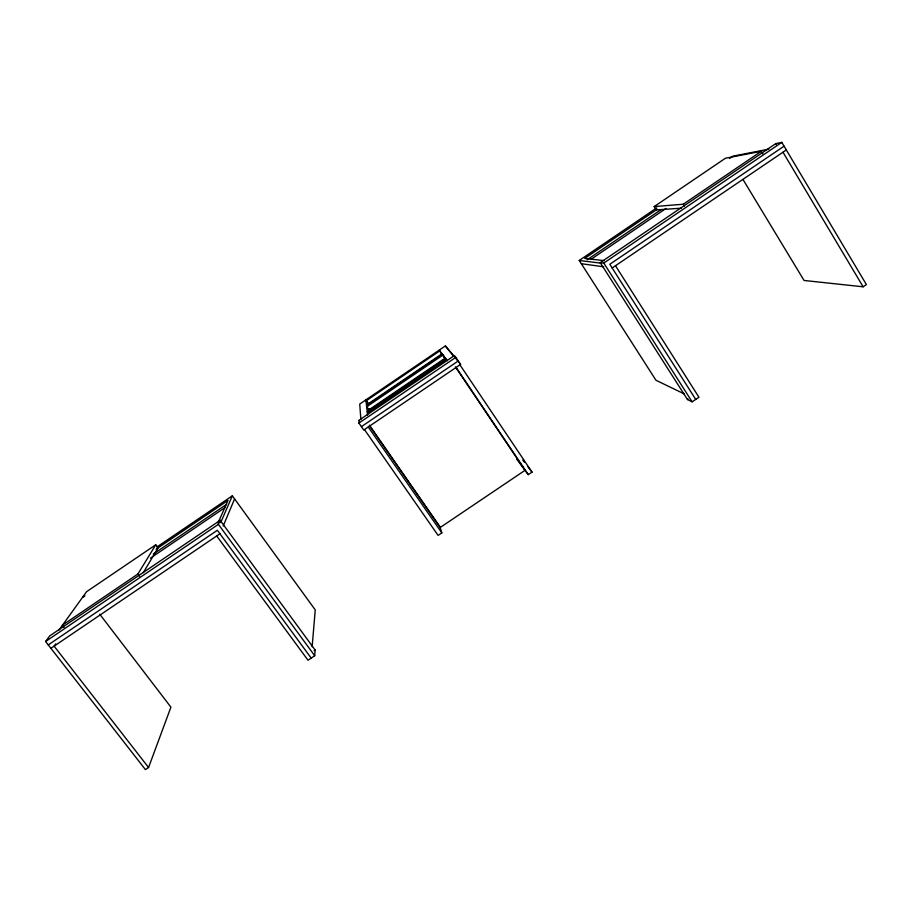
<?xml version="1.0" encoding="UTF-8"?>
<svg xmlns="http://www.w3.org/2000/svg" width="912" height="912" viewBox="0 0 912 912"><rect width="100%" height="100%" fill="white"/><g stroke="black" fill="none" stroke-linecap="round" stroke-linejoin="round"><path stroke-width="1.37" d="M216.703 535.971L308.017 660.242L314.708 655.739L315.142 650.039L220.168 520.33L49.727 635.892L45.6 641.501L145.43 769.614L148.565 767.505L170.92 707.153L99.75 614.209M312.143 646.768L315.244 609.889L232.332 495.82L156.864 547.029M220.043 521.071L220.168 520.33L218.401 524.354L45.6 641.501M223.189 526.03L234.589 498.932M220.693 522.622L232.332 495.82M217.968 523.078L227.989 500.449L156.112 549.206M143.264 572.668L158.072 547.884L155.758 544.772L86.606 591.694L58.881 630.215M64.068 627.479L62.347 625.244L137.906 574.013L155.758 544.772M55.757 643.815L54.116 646.141L148.565 767.505M688.093 399.057L687.454 399.524L600.244 262.633L775.759 143.629L781.812 142.386L866.4 284.601L863.14 286.801L804.053 280.463L743.109 179.675M454.13 356.17L445.364 345.944L359.738 404.05L360.878 419.668M439.732 350.881L366.02 400.904L368.117 403.936L441.796 353.947L439.162 350.151L447.382 360.753M681.31 208.175L656.241 209.92L654.166 206.591L725.439 158.232L761.326 151.278L762.991 154.048M82.582 597.428L84.93 595.821M684.182 393.859L655.967 380.27L579.245 260.456L656.72 207.89M729.486 158.517L733.009 156.134L768.884 149.135M366.556 405.646L442.331 354.232L444.452 357.39M657.278 209.224L584.729 258.427L604.371 260.661M153.262 554.097L226.336 504.53M587.203 259.738L661.12 209.6M150.423 558.155L225.344 507.346M590.908 259.396L665.874 208.54M367.24 411.836L445.717 358.61M367.376 413.022L446.367 359.453M358.758 420.432L454.324 355.623L460.571 364.424L363.751 430.042L358.918 423.065L359.066 420.877M358.918 423.065L455.818 357.356M654.166 206.591L683.236 204.231L761.326 151.278M361.391 426.656L458.257 360.981L455.886 358.222L460.571 364.424M601.339 262.85L600.244 262.633L603.801 263.066L781.812 142.386M48.256 644.909L217.364 530.282L311.186 658.111M784.069 146.171L609.82 264.275L695.719 399.422M50.912 648.318L219.929 533.771M612.169 267.968L786.315 149.956M439.755 526.292L441.83 532.893L438.102 535.401L364.447 429.575M516.694 459.112L528.276 474.65L532.027 472.131L459.933 364.846M687.454 399.524L692.128 401.839L698.957 397.244L615.475 265.734M315.142 650.039L314.093 650.621M579.245 260.456L601.487 263.237M581.343 263.716L603.755 266.806M453.674 356.341L445.364 345.944M441.214 353.195L445.409 358.633M522.736 460.047L524.423 462.236M527.797 466.636L532.027 472.131M137.906 574.013L139.604 576.27M218.401 524.354L314.708 655.739M369.417 425.174L439.846 526.589M369.485 425.801L440.143 527.535L525.05 470.318L455.384 366.898M368.243 426.998L441.83 532.893M366.601 400.87L367.992 402.876L368.334 405.692M369.018 409.021L370.625 411.346M456.125 367.433L528.276 474.65M454.324 355.623L455.259 357.059M455.339 357.185L456.524 358.963M603.801 263.066L692.128 401.839M683.236 204.231L684.365 206.055M782.986 152.213L863.14 286.801M368.676 408.519L369.018 411.335M365.906 399.866L367.604 415.097M775.759 143.629A2.189 0.684 57 0 1 776.215 144.575M442.936 355.019L366.681 406.752L368.847 409.887L445.067 358.188L442.936 355.019"/></g></svg>
